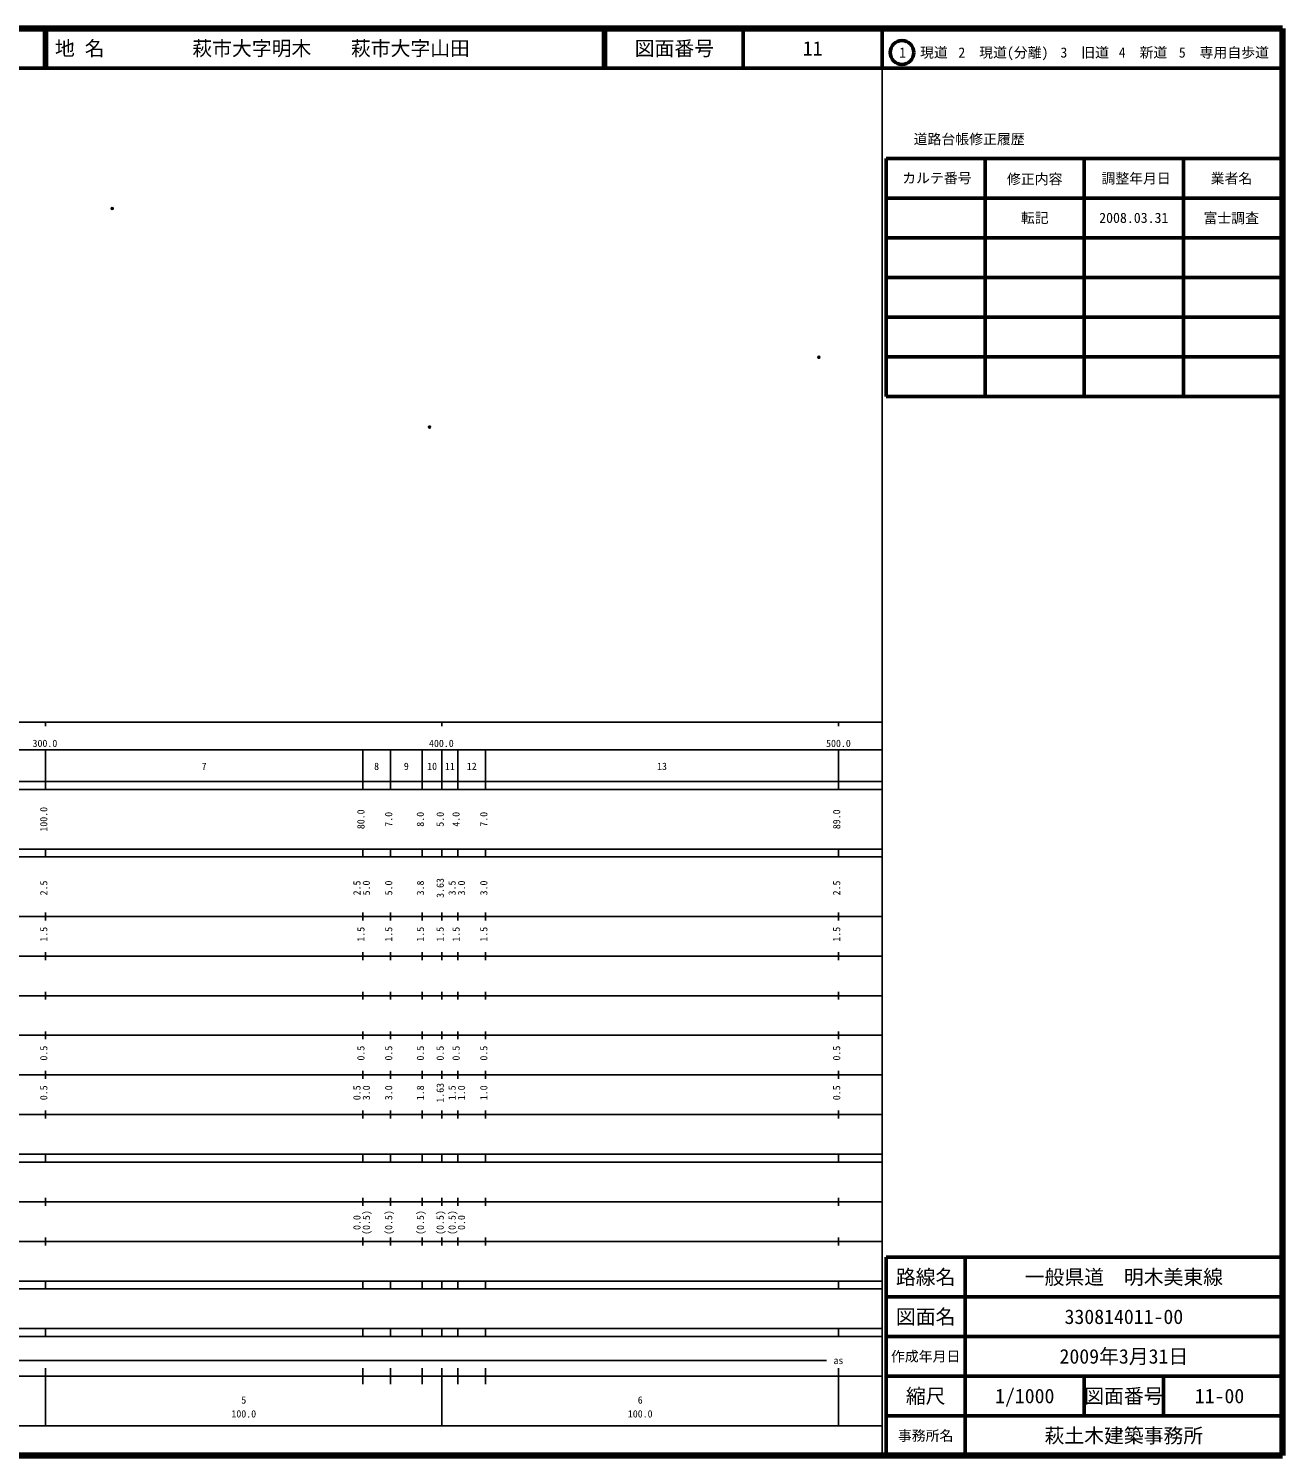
# Model space of a CAD drawing. Units: millimetres on the paper. Extents: x 40 to 680, y 20 to 380.
# Drawn here: x 363.7 to 680, y 20 to 380 of the extents above; entities that cross this region are included whole.
import ezdxf
from ezdxf.enums import TextEntityAlignment as Align

# ---------------------------------------------------------------- set-up
doc = ezdxf.new("R2010")
doc.units = ezdxf.units.MM
doc.header["$PDMODE"] = 32
doc.header["$PDSIZE"] = 0.5
doc.layers.add('M-OTRS', color=6, linetype='Continuous')
doc.layers.add('M-TTL-TXT', color=7, linetype='Continuous')
for name, color, linetype, lineweight in [('M-TTL', 2, 'Continuous', 140), ('M-TTL-BAND', 7, 'Continuous', 25), ('M-TTL-FRAM', 2, 'Continuous', 50), ('M-TTL-LINE', 7, 'Continuous', 50)]:
    doc.layers.add(name, color=color, linetype=linetype, lineweight=lineweight)
doc.styles.add('ＭＳ ゴシック', font='')
doc.styles.get('ＭＳ ゴシック').set_extended_font_data('MS Gothic')

msp = doc.modelspace()

# ---------------------------------------------------------------- linework, layer by layer
at = {"layer": 'M-OTRS'}
for p in [(384.838, 334.598), (563.081, 297.056), (464.875, 279.468)]:
    msp.add_point(p, dxfattribs=at)
at = {"layer": 'M-TTL'}
for p, q in [((680, 380), (40, 380)), ((680, 20), (680, 380)), ((40, 20), (680, 20))]:
    msp.add_line(p, q, dxfattribs=at)
at = {"layer": 'M-TTL-BAND'}
for p, q in [((579, 20), (579, 370)), ((40, 205), (579, 205)), ((368, 205), (368, 204)), ((468, 205), (468, 204)), ((568, 205), (568, 204)), ((68, 198), (579, 198)), ((368, 188), (368, 198)), ((448, 188), (448, 198)), ((455, 188), (455, 198)), ((463, 188), (463, 198)), ((468, 188), (468, 198)), ((472, 188), (472, 198)), ((479, 188), (479, 198)), ((568, 188), (568, 198)), ((40, 190), (579, 190)), ((40, 188), (579, 188)), ((40, 173), (579, 173)), ((368, 171), (368, 173)), ((448, 171), (448, 173)), ((455, 171), (455, 173)), ((463, 171), (463, 173)), ((468, 171), (468, 173)), ((472, 171), (472, 173)), ((479, 171), (479, 173)), ((568, 171), (568, 173)), ((40, 171), (579, 171)), ((40, 156), (579, 156)), ((368, 155), (368, 157)), ((448, 155), (448, 157)), ((455, 155), (455, 157)), ((463, 155), (463, 157)), ((468, 155), (468, 157)), ((472, 155), (472, 157)), ((479, 155), (479, 157)), ((568, 155), (568, 157)), ((46, 146), (579, 146)), ((368, 145), (368, 147)), ((448, 145), (448, 147)), ((455, 145), (455, 147)), ((463, 145), (463, 147)), ((468, 145), (468, 147)), ((472, 145), (472, 147)), ((479, 145), (479, 147)), ((568, 145), (568, 147)), ((368, 135), (368, 137)), ((448, 135), (448, 137)), ((455, 135), (455, 137)), ((463, 135), (463, 137)), ((468, 135), (468, 137)), ((472, 135), (472, 137)), ((479, 135), (479, 137)), ((568, 135), (568, 137)), ((52, 136), (579, 136)), ((46, 126), (579, 126)), ((368, 125), (368, 127)), ((448, 125), (448, 127)), ((455, 125), (455, 127)), ((463, 125), (463, 127)), ((468, 125), (468, 127)), ((472, 125), (472, 127)), ((479, 125), (479, 127)), ((568, 125), (568, 127)), ((52, 116), (579, 116)), ((368, 115), (368, 117)), ((448, 115), (448, 117)), ((455, 115), (455, 117)), ((463, 115), (463, 117)), ((468, 115), (468, 117)), ((472, 115), (472, 117)), ((479, 115), (479, 117)), ((568, 115), (568, 117)), ((46, 106), (579, 106)), ((368, 105), (368, 107)), ((448, 105), (448, 107)), ((455, 105), (455, 107)), ((463, 105), (463, 107)), ((468, 105), (468, 107)), ((472, 105), (472, 107)), ((479, 105), (479, 107)), ((568, 105), (568, 107)), ((40, 96), (579, 96)), ((40, 94), (579, 94)), ((368, 94), (368, 96)), ((448, 94), (448, 96)), ((455, 94), (455, 96)), ((463, 94), (463, 96)), ((468, 94), (468, 96)), ((472, 94), (472, 96)), ((479, 94), (479, 96)), ((568, 94), (568, 96)), ((49, 84), (579, 84)), ((368, 83), (368, 85)), ((448, 83), (448, 85)), ((455, 83), (455, 85)), ((463, 83), (463, 85)), ((468, 83), (468, 85)), ((472, 83), (472, 85)), ((479, 83), (479, 85)), ((568, 83), (568, 85)), ((40, 74), (579, 74)), ((368, 73), (368, 75)), ((448, 73), (448, 75)), ((455, 73), (455, 75)), ((463, 73), (463, 75)), ((468, 73), (468, 75)), ((472, 73), (472, 75)), ((479, 73), (479, 75)), ((568, 73), (568, 75)), ((40, 64), (579, 64)), ((40, 62), (579, 62)), ((368, 62), (368, 64)), ((448, 62), (448, 64)), ((455, 62), (455, 64)), ((463, 62), (463, 64)), ((468, 62), (468, 64)), ((472, 62), (472, 64)), ((479, 62), (479, 64)), ((568, 62), (568, 64)), ((40, 52), (579, 52)), ((368, 50), (368, 52)), ((448, 50), (448, 52)), ((455, 50), (455, 52)), ((463, 50), (463, 52)), ((468, 50), (468, 52)), ((472, 50), (472, 52)), ((479, 50), (479, 52)), ((568, 50), (568, 52)), ((40, 50), (579, 50)), ((71, 44), (565, 44)), ((40, 40), (579, 40)), ((368, 27.5), (368, 42)), ((448, 38), (448, 42)), ((455, 38), (455, 42)), ((463, 38), (463, 42)), ((468, 27.5), (468, 42)), ((472, 38), (472, 42)), ((479, 38), (479, 42)), ((568, 27.5), (568, 42)), ((68, 27.5), (579, 27.5))]:
    msp.add_line(p, q, dxfattribs=at)
at = {"layer": 'M-TTL-FRAM'}
for p, q in [((580, 347.197), (580, 287.197)), ((580, 347.197), (680, 347.197)), ((580, 287.197), (680, 287.197)), ((680, 70), (580, 70)), ((580, 70), (580, 20))]:
    msp.add_line(p, q, dxfattribs=at)
at = {"layer": 'M-TTL-LINE'}
for p, q in [((367.75, 380), (367.75, 370)), ((368.25, 380), (368.25, 370)), ((508.747, 380), (508.747, 370)), ((509.247, 380), (509.247, 370)), ((543.997, 380), (543.997, 370)), ((579, 380), (579, 370)), ((40, 370), (680, 370)), ((605, 347.197), (605, 287.197)), ((630, 347.197), (630, 287.197)), ((655, 347.197), (655, 287.197)), ((580, 337.197), (680, 337.197)), ((580, 327.197), (680, 327.197)), ((580, 317.197), (680, 317.197)), ((580, 307.197), (680, 307.197)), ((580, 297.197), (680, 297.197)), ((600, 70), (600, 20)), ((680, 60), (580, 60)), ((680, 50), (580, 50)), ((680, 40), (580, 40)), ((630, 40), (630, 30)), ((650, 40), (650, 30)), ((680, 30), (580, 30))]:
    msp.add_line(p, q, dxfattribs=at)
msp.add_circle((584.031, 373.958), 3, dxfattribs=at)

# ---------------------------------------------------------------- texts
at = {"layer": 'M-TTL-BAND', "style": 'ＭＳ ゴシック'}
for s, p in [('300.0', (367.844, 198.195)), ('400.0', (467.844, 198.195)), ('500.0', (568, 198.195)), ('7', (408, 192.405)), ('8', (451.5, 192.405)), ('9', (459, 192.405)), ('10', (465.5, 192.405)), ('11', (470, 192.405)), ('12', (475.5, 192.405)), ('13', (523.5, 192.405)), ('as', (568, 42.5)), ('5', (418, 32.523)), ('6', (518, 32.523)), ('100.0', (418, 29.033)), ('100.0', (518, 29.033))]:
    msp.add_text(s, height=1.833, dxfattribs=at).set_placement(p, align=Align.BOTTOM_CENTER)
for s, p in [('100.0', (369, 180.5)), ('80.0', (449, 180.5)), ('7.0', (456, 180.5)), ('8.0', (464, 180.5)), ('5.0', (469, 180.5)), ('4.0', (473, 180.5)), ('7.0', (480, 180.5)), ('89.0', (569, 180.5)), ('2.5', (369, 163.174)), ('2.5', (448, 163.174)), ('5.0', (450.37, 163.174)), ('5.0', (456, 163.174)), ('3.8', (464, 163.174)), ('3.63', (469, 163.174)), ('3.5', (472, 163.174)), ('3.0', (474.37, 163.174)), ('3.0', (480, 163.174)), ('2.5', (569, 163.174)), ('1.5', (369, 151.5)), ('1.5', (449, 151.5)), ('1.5', (456, 151.5)), ('1.5', (464, 151.5)), ('1.5', (469, 151.5)), ('1.5', (473, 151.5)), ('1.5', (480, 151.5)), ('1.5', (569, 151.5)), ('0.5', (369, 121.5)), ('0.5', (449, 121.5)), ('0.5', (456, 121.5)), ('0.5', (464, 121.5)), ('0.5', (469, 121.5)), ('0.5', (473, 121.5)), ('0.5', (480, 121.5)), ('0.5', (569, 121.5)), ('0.5', (369, 111.5)), ('0.5', (448, 111.5)), ('3.0', (450.37, 111.5)), ('3.0', (456, 111.5)), ('1.8', (464, 111.5)), ('1.63', (469, 111.5)), ('1.5', (472, 111.5)), ('1.0', (474.37, 111.5)), ('1.0', (480, 111.5)), ('0.5', (569, 111.5)), ('0.0', (448, 78.764)), ('(0.5)', (450.37, 78.764)), ('(0.5)', (456, 78.764)), ('(0.5)', (464, 78.764)), ('(0.5)', (469, 78.764)), ('(0.5)', (472, 78.764)), ('0.0', (474.37, 78.764))]:
    msp.add_text(s, height=1.833, rotation=90, dxfattribs=at).set_placement(p, align=Align.BOTTOM_CENTER)
at = {"layer": 'M-TTL-TXT', "style": 'ＭＳ ゴシック'}
for s, p in [('地 名', (370.38, 375)), ('萩市大字明木\u3000\u3000萩市大字山田', (405.024, 375))]:
    msp.add_text(s, height=3.666, dxfattribs=at).set_placement(p, align=Align.MIDDLE_LEFT)
for s, height, p in [('図面番号', 3.666, (526.622, 375)), ('11', 3.666, (561.497, 375)), ('1\u3000現道', 2.566, (589.448, 373.958)), ('2\u3000現道(分離)', 2.566, (609.619, 373.958)), ('3\u3000旧道', 2.566, (630.121, 373.958)), ('4\u3000新道', 2.566, (644.824, 373.958)), ('5\u3000専用自歩道', 2.566, (665.228, 373.958)), ('道路台帳修正履歴', 2.566, (600.968, 352.113)), ('カルテ番号', 2.566, (592.839, 342.277)), ('修正内容', 2.566, (617.509, 342.023)), ('調整年月日', 2.566, (643.089, 342.197)), ('業者名', 2.566, (667.134, 342.197)), ('転記', 2.566, (617.5, 332.245)), ('2008.03.31', 2.566, (642.5, 332.245)), ('富士調査', 2.566, (667.077, 332.189)), ('路線名', 3.666, (590, 65)), ('路線名', 3.666, (590, 65)), ('一般県道\u3000明木美東線', 3.666, (640, 65)), ('図面名', 3.666, (590, 55)), ('図面名', 3.666, (590, 55)), ('330814011-00', 3.666, (640, 55)), ('2009年3月31日', 3.666, (640, 45)), ('作成年月日', 2.566, (590, 45)), ('作成年月日', 2.566, (590, 45)), ('縮尺', 3.666, (590, 35)), ('縮尺', 3.666, (590, 35)), ('1/1000', 3.666, (615, 35)), ('図面番号', 3.666, (640, 35)), ('図面番号', 3.666, (640, 35)), ('11-00', 3.666, (664.125, 35)), ('事務所名', 2.566, (590, 25)), ('事務所名', 2.566, (590, 25)), ('萩土木建築事務所', 3.666, (640, 25))]:
    msp.add_text(s, height=height, dxfattribs=at).set_placement(p, align=Align.MIDDLE_CENTER)

doc.saveas('drawing.dxf')
